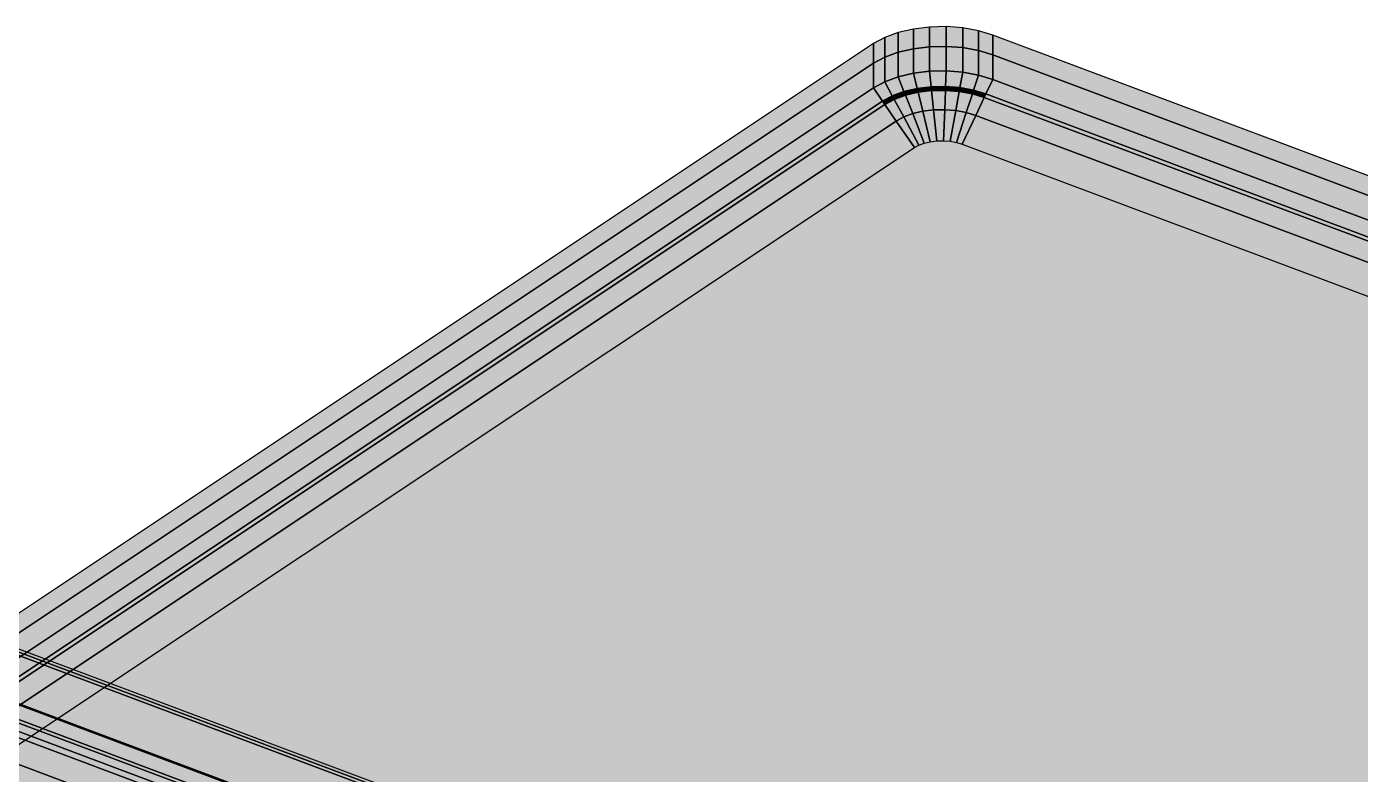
# Model space of a CAD drawing. Header units: millimetres. Extents: x 50 to 612415, y 2 to 4150.
# Drawn here: x 481999.4 to 482370.4, y 2782.7 to 2990.8 of the extents above; entities that cross this region are included whole.
import ezdxf

# ---------------------------------------------------------------- set-up
doc = ezdxf.new("R2010")
doc.units = ezdxf.units.MM
doc.layers.add('HATCH', color=8, linetype='Continuous', lineweight=9)
doc.layers.add('OUTLINE', color=7, linetype='Continuous', lineweight=25)

msp = doc.modelspace()

# ---------------------------------------------------------------- hatches: boundary and pattern name
at = {"layer": 'HATCH', "true_color": 0xc2a680}
for points in [[(482246.019, 2984.645), (482250.536, 2985.198), (482250.536, 2990.677), (482246.019, 2990.124)], [(482246.019, 2977.797), (482250.536, 2978.35), (482250.536, 2985.198), (482246.019, 2984.645)]]:
    msp.add_hatch(color=43, dxfattribs=at).paths.add_polyline_path(points)
at = {"layer": 'HATCH', "true_color": 0xccae87}
for points in [[(484760.546, 2053.765), (482250.536, 2990.677), (482246.019, 2990.124)], [(484760.546, 2053.765), (482255.182, 2990.778), (482250.536, 2990.677)], [(484760.546, 2053.765), (482259.778, 2990.425), (482255.182, 2990.778)], [(484760.546, 2053.765), (482264.148, 2989.63), (482259.778, 2990.425)], [(484760.546, 2053.765), (482238.054, 2987.766), (482234.913, 2986.051)], [(484760.546, 2053.765), (482241.804, 2989.141), (482238.054, 2987.766)], [(484760.546, 2053.765), (482246.019, 2990.124), (482241.804, 2989.141)], [(484760.546, 2053.765), (482268.124, 2988.424), (482264.148, 2989.63)], [(482234.913, 2986.051), (481124.709, 2245.916), (482300.386, 2729.218)], [(482234.913, 2986.051), (482307.677, 2731.376), (482310.567, 2731.392)], [(482234.913, 2986.051), (482310.567, 2731.392), (482313.366, 2731.034)], [(482234.913, 2986.051), (482304.894, 2730.987), (482307.677, 2731.376)], [(482234.913, 2986.051), (482313.366, 2731.034), (482315.885, 2730.325)], [(482234.913, 2986.051), (482302.407, 2730.251), (482304.894, 2730.987)], [(482234.913, 2986.051), (482315.885, 2730.325), (482317.951, 2729.314)], [(482234.913, 2986.051), (482300.386, 2729.218), (482302.407, 2730.251)], [(482234.913, 2986.051), (482317.951, 2729.314), (482319.423, 2728.071)], [(482234.913, 2986.051), (482319.423, 2728.071), (482320.202, 2726.68)], [(484760.546, 2053.765), (482234.913, 2986.051), (482320.202, 2726.68)], [(482238.054, 2982.287), (482241.804, 2983.662), (484760.546, 2048.287)], [(484760.546, 2048.287), (482241.804, 2983.662), (482238.054, 2982.287)], [(484760.546, 2048.287), (482246.019, 2984.645), (482241.804, 2983.662)], [(482241.804, 2983.662), (482246.019, 2984.645), (484760.546, 2048.287)], [(484760.546, 2048.287), (482250.536, 2985.198), (482246.019, 2984.645)], [(482246.019, 2984.645), (482250.536, 2985.198), (484760.546, 2048.287)], [(484760.546, 2048.287), (482255.182, 2985.3), (482250.536, 2985.198)], [(482250.536, 2985.198), (482255.182, 2985.3), (484760.546, 2048.287)], [(484760.546, 2048.287), (482259.778, 2984.946), (482255.182, 2985.3)], [(482255.182, 2985.3), (482259.778, 2984.946), (484760.546, 2048.287)], [(484760.546, 2048.287), (482264.148, 2984.151), (482259.778, 2984.946)], [(482259.778, 2984.946), (482264.148, 2984.151), (484760.546, 2048.287)], [(484760.546, 2048.287), (482268.124, 2982.945), (482264.148, 2984.151)], [(482264.148, 2984.151), (482268.124, 2982.945), (484760.546, 2048.287)], [(482234.913, 2980.573), (481124.709, 2240.437), (482300.386, 2723.739)], [(482300.386, 2723.739), (481124.709, 2240.437), (482234.913, 2980.573)], [(484760.546, 2048.287), (482238.054, 2982.287), (482234.913, 2980.573)], [(482234.913, 2980.573), (482238.054, 2982.287), (484760.546, 2048.287)], [(482234.913, 2980.573), (482307.677, 2725.898), (482310.567, 2725.914)], [(482310.567, 2725.914), (482307.677, 2725.898), (482234.913, 2980.573)], [(482234.913, 2980.573), (482310.567, 2725.914), (482313.366, 2725.555)], [(482313.366, 2725.555), (482310.567, 2725.914), (482234.913, 2980.573)], [(482234.913, 2980.573), (482304.894, 2725.509), (482307.677, 2725.898)], [(482307.677, 2725.898), (482304.894, 2725.509), (482234.913, 2980.573)], [(482234.913, 2980.573), (482313.366, 2725.555), (482315.885, 2724.847)], [(482315.885, 2724.847), (482313.366, 2725.555), (482234.913, 2980.573)], [(482234.913, 2980.573), (482302.407, 2724.772), (482304.894, 2725.509)], [(482304.894, 2725.509), (482302.407, 2724.772), (482234.913, 2980.573)], [(482234.913, 2980.573), (482315.885, 2724.847), (482317.951, 2723.836)], [(482317.951, 2723.836), (482315.885, 2724.847), (482234.913, 2980.573)], [(482234.913, 2980.573), (482300.386, 2723.739), (482302.407, 2724.772)], [(482302.407, 2724.772), (482300.386, 2723.739), (482234.913, 2980.573)], [(482234.913, 2980.573), (482317.951, 2723.836), (482319.423, 2722.593)], [(482319.423, 2722.593), (482317.951, 2723.836), (482234.913, 2980.573)], [(482234.913, 2980.573), (482319.423, 2722.593), (482320.202, 2721.201)], [(482320.202, 2721.201), (482319.423, 2722.593), (482234.913, 2980.573)], [(484760.546, 2048.287), (482234.913, 2980.573), (482320.202, 2721.201)], [(482320.202, 2721.201), (482234.913, 2980.573), (484760.546, 2048.287)], [(482238.054, 2975.439), (482241.804, 2976.814), (484760.546, 2041.439)], [(484760.546, 2041.439), (482241.804, 2976.814), (482238.054, 2975.439)], [(484760.546, 2041.439), (482246.019, 2977.797), (482241.804, 2976.814)], [(482241.804, 2976.814), (482246.019, 2977.797), (484760.546, 2041.439)], [(484760.546, 2041.439), (482250.536, 2978.35), (482246.019, 2977.797)], [(482246.019, 2977.797), (482250.536, 2978.35), (484760.546, 2041.439)], [(484760.546, 2041.439), (482255.182, 2978.452), (482250.536, 2978.35)], [(482250.536, 2978.35), (482255.182, 2978.452), (484760.546, 2041.439)], [(484760.546, 2041.439), (482259.778, 2978.098), (482255.182, 2978.452)], [(482255.182, 2978.452), (482259.778, 2978.098), (484760.546, 2041.439)], [(484760.546, 2041.439), (482264.148, 2977.303), (482259.778, 2978.098)], [(482259.778, 2978.098), (482264.148, 2977.303), (484760.546, 2041.439)], [(484760.546, 2041.439), (482268.124, 2976.097), (482264.148, 2977.303)], [(482264.148, 2977.303), (482268.124, 2976.097), (484760.546, 2041.439)], [(482234.913, 2973.725), (481124.709, 2233.589), (482300.386, 2716.891)], [(482300.386, 2716.891), (481124.709, 2233.589), (482234.913, 2973.725)], [(484760.546, 2041.439), (482238.054, 2975.439), (482234.913, 2973.725)], [(482234.913, 2973.725), (482238.054, 2975.439), (484760.546, 2041.439)], [(482234.913, 2973.725), (482307.677, 2719.05), (482310.567, 2719.066)], [(482310.567, 2719.066), (482307.677, 2719.05), (482234.913, 2973.725)], [(482234.913, 2973.725), (482310.567, 2719.066), (482313.366, 2718.707)], [(482313.366, 2718.707), (482310.567, 2719.066), (482234.913, 2973.725)], [(482234.913, 2973.725), (482304.894, 2718.661), (482307.677, 2719.05)], [(482307.677, 2719.05), (482304.894, 2718.661), (482234.913, 2973.725)], [(482234.913, 2973.725), (482313.366, 2718.707), (482315.885, 2717.998)], [(482315.885, 2717.998), (482313.366, 2718.707), (482234.913, 2973.725)], [(482234.913, 2973.725), (482302.407, 2717.924), (482304.894, 2718.661)], [(482304.894, 2718.661), (482302.407, 2717.924), (482234.913, 2973.725)], [(482234.913, 2973.725), (482315.885, 2717.998), (482317.951, 2716.988)], [(482317.951, 2716.988), (482315.885, 2717.998), (482234.913, 2973.725)], [(482234.913, 2973.725), (482300.386, 2716.891), (482302.407, 2717.924)], [(482302.407, 2717.924), (482300.386, 2716.891), (482234.913, 2973.725)], [(482234.913, 2973.725), (482317.951, 2716.988), (482319.423, 2715.745)], [(482319.423, 2715.745), (482317.951, 2716.988), (482234.913, 2973.725)], [(482234.913, 2973.725), (482319.423, 2715.745), (482320.202, 2714.353)], [(482320.202, 2714.353), (482319.423, 2715.745), (482234.913, 2973.725)], [(484760.546, 2041.439), (482234.913, 2973.725), (482320.202, 2714.353)], [(482320.202, 2714.353), (482234.913, 2973.725), (484760.546, 2041.439)], [(484758.648, 2037.434), (482243.416, 2972.714), (482240.166, 2971.523)], [(482240.166, 2971.523), (482243.416, 2972.714), (484758.648, 2037.434)], [(484758.648, 2037.434), (482247.068, 2973.566), (482243.416, 2972.714)], [(482243.416, 2972.714), (482247.068, 2973.566), (484758.648, 2037.434)], [(484758.174, 2036.433), (482247.331, 2972.508), (482243.819, 2971.689)], [(482243.819, 2971.689), (482247.331, 2972.508), (484758.174, 2036.433)], [(484758.648, 2037.434), (482250.983, 2974.045), (482247.068, 2973.566)], [(482247.068, 2973.566), (482250.983, 2974.045), (484758.648, 2037.434)], [(484758.174, 2036.433), (482251.095, 2972.969), (482247.331, 2972.508)], [(482247.331, 2972.508), (482251.095, 2972.969), (484758.174, 2036.433)], [(484758.648, 2037.434), (482255.009, 2974.133), (482250.983, 2974.045)], [(482250.983, 2974.045), (482255.009, 2974.133), (484758.648, 2037.434)], [(484758.174, 2036.433), (482254.966, 2973.054), (482251.095, 2972.969)], [(482251.095, 2972.969), (482254.966, 2973.054), (484758.174, 2036.433)], [(484758.174, 2036.433), (482258.797, 2972.759), (482254.966, 2973.054)], [(482254.966, 2973.054), (482258.797, 2972.759), (484758.174, 2036.433)], [(484758.648, 2037.434), (482258.993, 2973.827), (482255.009, 2974.133)], [(482255.009, 2974.133), (482258.993, 2973.827), (484758.648, 2037.434)], [(484758.174, 2036.433), (482262.438, 2972.097), (482258.797, 2972.759)], [(482258.797, 2972.759), (482262.438, 2972.097), (484758.174, 2036.433)], [(482258.993, 2973.827), (482262.78, 2973.138), (484758.648, 2037.434)], [(484758.648, 2037.434), (482262.78, 2973.138), (482258.993, 2973.827)], [(484758.174, 2036.433), (482265.752, 2971.092), (482262.438, 2972.097)], [(482262.438, 2972.097), (482265.752, 2971.092), (484758.174, 2036.433)], [(484758.648, 2037.434), (482266.226, 2972.093), (482262.78, 2973.138)], [(482262.78, 2973.138), (482266.226, 2972.093), (484758.648, 2037.434)], [(482237.443, 2970.037), (481127.24, 2229.901), (482300.386, 2714.152)], [(482300.386, 2714.152), (481127.24, 2229.901), (482237.443, 2970.037)], [(482238.076, 2969.115), (481127.872, 2228.979), (482300.386, 2713.467)], [(482300.386, 2713.467), (481127.872, 2228.979), (482238.076, 2969.115)], [(484758.648, 2037.434), (482240.166, 2971.523), (482237.443, 2970.037)], [(482237.443, 2970.037), (482240.166, 2971.523), (484758.648, 2037.434)], [(482237.443, 2970.037), (482307.677, 2716.311), (482310.567, 2716.327)], [(482310.567, 2716.327), (482307.677, 2716.311), (482237.443, 2970.037)], [(482237.443, 2970.037), (482310.567, 2716.327), (482313.366, 2715.968)], [(482313.366, 2715.968), (482310.567, 2716.327), (482237.443, 2970.037)], [(482237.443, 2970.037), (482304.894, 2715.921), (482307.677, 2716.311)], [(482307.677, 2716.311), (482304.894, 2715.921), (482237.443, 2970.037)], [(482237.443, 2970.037), (482313.366, 2715.968), (482315.885, 2715.259)], [(482315.885, 2715.259), (482313.366, 2715.968), (482237.443, 2970.037)], [(482237.443, 2970.037), (482302.407, 2715.185), (482304.894, 2715.921)], [(482304.894, 2715.921), (482302.407, 2715.185), (482237.443, 2970.037)], [(482237.443, 2970.037), (482315.885, 2715.259), (482317.951, 2714.249)], [(482317.951, 2714.249), (482315.885, 2715.259), (482237.443, 2970.037)], [(482237.443, 2970.037), (482300.386, 2714.152), (482302.407, 2715.185)], [(482302.407, 2715.185), (482300.386, 2714.152), (482237.443, 2970.037)], [(482237.443, 2970.037), (482317.951, 2714.249), (482319.423, 2713.005)], [(482319.423, 2713.005), (482317.951, 2714.249), (482237.443, 2970.037)], [(482237.443, 2970.037), (482319.423, 2713.005), (482320.202, 2711.614)], [(482320.202, 2711.614), (482319.423, 2713.005), (482237.443, 2970.037)], [(484758.648, 2037.434), (482237.443, 2970.037), (482320.202, 2711.614)], [(482320.202, 2711.614), (482237.443, 2970.037), (484758.648, 2037.434)], [(484758.174, 2036.433), (482240.694, 2970.543), (482238.076, 2969.115)], [(482238.076, 2969.115), (482240.694, 2970.543), (484758.174, 2036.433)], [(482238.076, 2969.115), (482307.677, 2715.626), (482310.567, 2715.642)], [(482310.567, 2715.642), (482307.677, 2715.626), (482238.076, 2969.115)], [(482238.076, 2969.115), (482310.567, 2715.642), (482313.366, 2715.283)], [(482313.366, 2715.283), (482310.567, 2715.642), (482238.076, 2969.115)], [(482238.076, 2969.115), (482304.894, 2715.237), (482307.677, 2715.626)], [(482307.677, 2715.626), (482304.894, 2715.237), (482238.076, 2969.115)], [(482238.076, 2969.115), (482313.366, 2715.283), (482315.885, 2714.574)], [(482315.885, 2714.574), (482313.366, 2715.283), (482238.076, 2969.115)], [(482238.076, 2969.115), (482302.407, 2714.5), (482304.894, 2715.237)], [(482304.894, 2715.237), (482302.407, 2714.5), (482238.076, 2969.115)], [(482238.076, 2969.115), (482315.885, 2714.574), (482317.951, 2713.564)], [(482317.951, 2713.564), (482315.885, 2714.574), (482238.076, 2969.115)], [(482238.076, 2969.115), (482300.386, 2713.467), (482302.407, 2714.5)], [(482302.407, 2714.5), (482300.386, 2713.467), (482238.076, 2969.115)], [(482238.076, 2969.115), (482317.951, 2713.564), (482319.423, 2712.321)], [(482319.423, 2712.321), (482317.951, 2713.564), (482238.076, 2969.115)], [(482238.076, 2969.115), (482319.423, 2712.321), (482320.202, 2710.929)], [(482320.202, 2710.929), (482319.423, 2712.321), (482238.076, 2969.115)], [(482320.202, 2710.929), (482238.076, 2969.115), (484758.174, 2036.433)], [(484758.174, 2036.433), (482238.076, 2969.115), (482320.202, 2710.929)], [(484758.174, 2036.433), (482243.819, 2971.689), (482240.694, 2970.543)], [(482240.694, 2970.543), (482243.819, 2971.689), (484758.174, 2036.433)], [(482241.239, 2964.505), (481131.035, 2224.369), (482300.386, 2710.043)], [(482300.386, 2710.043), (481131.035, 2224.369), (482241.239, 2964.505)], [(484755.802, 2031.428), (482243.333, 2965.648), (482241.239, 2964.505)], [(482241.239, 2964.505), (482243.333, 2965.648), (484755.802, 2031.428)], [(482241.239, 2964.505), (482307.677, 2712.202), (482310.567, 2712.218)], [(482310.567, 2712.218), (482307.677, 2712.202), (482241.239, 2964.505)], [(482241.239, 2964.505), (482310.567, 2712.218), (482313.366, 2711.859)], [(482313.366, 2711.859), (482310.567, 2712.218), (482241.239, 2964.505)], [(482241.239, 2964.505), (482304.894, 2711.813), (482307.677, 2712.202)], [(482307.677, 2712.202), (482304.894, 2711.813), (482241.239, 2964.505)], [(482241.239, 2964.505), (482313.366, 2711.859), (482315.885, 2711.15)], [(482315.885, 2711.15), (482313.366, 2711.859), (482241.239, 2964.505)], [(482241.239, 2964.505), (482302.407, 2711.076), (482304.894, 2711.813)], [(482304.894, 2711.813), (482302.407, 2711.076), (482241.239, 2964.505)], [(482241.239, 2964.505), (482315.885, 2711.15), (482317.951, 2710.14)], [(482317.951, 2710.14), (482315.885, 2711.15), (482241.239, 2964.505)], [(482241.239, 2964.505), (482300.386, 2710.043), (482302.407, 2711.076)], [(482302.407, 2711.076), (482300.386, 2710.043), (482241.239, 2964.505)], [(482241.239, 2964.505), (482317.951, 2710.14), (482319.423, 2708.897)], [(482319.423, 2708.897), (482317.951, 2710.14), (482241.239, 2964.505)], [(482241.239, 2964.505), (482319.423, 2708.897), (482320.202, 2707.505)], [(482320.202, 2707.505), (482319.423, 2708.897), (482241.239, 2964.505)], [(482320.202, 2707.505), (482241.239, 2964.505), (484755.802, 2031.428)], [(484755.802, 2031.428), (482241.239, 2964.505), (482320.202, 2707.505)], [(484755.802, 2031.428), (482245.833, 2966.564), (482243.333, 2965.648)], [(482243.333, 2965.648), (482245.833, 2966.564), (484755.802, 2031.428)], [(484755.802, 2031.428), (482248.643, 2967.219), (482245.833, 2966.564)], [(482245.833, 2966.564), (482248.643, 2967.219), (484755.802, 2031.428)], [(484755.802, 2031.428), (482251.654, 2967.588), (482248.643, 2967.219)], [(482248.643, 2967.219), (482251.654, 2967.588), (484755.802, 2031.428)], [(484755.802, 2031.428), (482254.751, 2967.656), (482251.654, 2967.588)], [(482251.654, 2967.588), (482254.751, 2967.656), (484755.802, 2031.428)], [(484755.802, 2031.428), (482257.815, 2967.42), (482254.751, 2967.656)], [(482254.751, 2967.656), (482257.815, 2967.42), (484755.802, 2031.428)], [(484755.802, 2031.428), (482260.729, 2966.89), (482257.815, 2967.42)], [(482257.815, 2967.42), (482260.729, 2966.89), (484755.802, 2031.428)], [(484755.802, 2031.428), (482263.379, 2966.086), (482260.729, 2966.89)], [(482260.729, 2966.89), (482263.379, 2966.086), (484755.802, 2031.428)], [(482300.386, 2704.565), (481136.096, 2216.993), (482246.299, 2957.128)], [(482246.299, 2957.128), (482247.556, 2957.814), (484752.006, 2023.419)], [(482310.567, 2706.739), (482307.677, 2706.723), (482246.299, 2957.128)], [(482313.366, 2706.381), (482310.567, 2706.739), (482246.299, 2957.128)], [(482307.677, 2706.723), (482304.894, 2706.334), (482246.299, 2957.128)], [(482315.885, 2705.672), (482313.366, 2706.381), (482246.299, 2957.128)], [(482304.894, 2706.334), (482302.407, 2705.598), (482246.299, 2957.128)], [(482317.951, 2704.662), (482315.885, 2705.672), (482246.299, 2957.128)], [(482302.407, 2705.598), (482300.386, 2704.565), (482246.299, 2957.128)], [(482319.423, 2703.418), (482317.951, 2704.662), (482246.299, 2957.128)], [(482320.202, 2702.027), (482319.423, 2703.418), (482246.299, 2957.128)], [(482320.202, 2702.027), (482246.299, 2957.128), (484752.006, 2023.419)], [(482247.556, 2957.814), (482249.056, 2958.364), (484752.006, 2023.419)], [(482249.056, 2958.364), (482250.742, 2958.757), (484752.006, 2023.419)], [(482250.742, 2958.757), (482252.549, 2958.978), (484752.006, 2023.419)], [(482252.549, 2958.978), (482254.407, 2959.019), (484752.006, 2023.419)], [(482254.407, 2959.019), (482256.245, 2958.878), (484752.006, 2023.419)], [(482256.245, 2958.878), (482257.993, 2958.56), (484752.006, 2023.419)], [(482257.993, 2958.56), (482259.584, 2958.077), (484752.006, 2023.419)], [(482320.629, 2696.181), (481943.603, 2837.566), (481966.107, 2782.014)], [(481966.107, 2766.948), (481943.603, 2822.5), (482320.629, 2681.115)]]:
    msp.add_hatch(color=43, dxfattribs=at).paths.add_polyline_path(points)
at = {"layer": 'HATCH', "true_color": 0xc2a681}
for points in [[(482250.536, 2985.198), (482255.182, 2985.3), (482255.182, 2990.778), (482250.536, 2990.677)], [(482255.182, 2985.3), (482259.778, 2984.946), (482259.778, 2990.425), (482255.182, 2990.778)], [(482250.536, 2978.35), (482255.182, 2978.452), (482255.182, 2985.3), (482250.536, 2985.198)], [(482255.182, 2978.452), (482259.778, 2978.098), (482259.778, 2984.946), (482255.182, 2985.3)]]:
    msp.add_hatch(color=43, dxfattribs=at).paths.add_polyline_path(points)
at = {"layer": 'HATCH', "true_color": 0xc1a580}
for points in [[(482259.778, 2984.946), (482264.148, 2984.151), (482264.148, 2989.63), (482259.778, 2990.425)], [(482241.804, 2983.662), (482246.019, 2984.645), (482246.019, 2990.124), (482241.804, 2989.141)], [(482241.804, 2976.814), (482246.019, 2977.797), (482246.019, 2984.645), (482241.804, 2983.662)], [(482259.778, 2978.098), (482264.148, 2977.303), (482264.148, 2984.151), (482259.778, 2984.946)]]:
    msp.add_hatch(color=33, dxfattribs=at).paths.add_polyline_path(points)
at = {"layer": 'HATCH', "true_color": 0xbea27e}
for points in [[(482234.913, 2980.573), (482238.054, 2982.287), (482238.054, 2987.766), (482234.913, 2986.051)], [(482234.913, 2973.725), (482238.054, 2975.439), (482238.054, 2982.287), (482234.913, 2980.573)]]:
    msp.add_hatch(color=33, dxfattribs=at).paths.add_polyline_path(points)
at = {"layer": 'HATCH', "true_color": 0xc0a47f}
for points in [[(482238.054, 2982.287), (482241.804, 2983.662), (482241.804, 2989.141), (482238.054, 2987.766)], [(482264.148, 2984.151), (482268.124, 2982.945), (482268.124, 2988.424), (482264.148, 2989.63)], [(482268.124, 2982.945), (484760.546, 2048.287), (484760.546, 2053.765), (482268.124, 2988.424)], [(482238.054, 2975.439), (482241.804, 2976.814), (482241.804, 2983.662), (482238.054, 2982.287)], [(482264.148, 2977.303), (482268.124, 2976.097), (482268.124, 2982.945), (482264.148, 2984.151)], [(482268.124, 2976.097), (484760.546, 2041.439), (484760.546, 2048.287), (482268.124, 2982.945)], [(481943.603, 2822.5), (482320.629, 2681.115), (482320.629, 2696.181), (481943.603, 2837.566)]]:
    msp.add_hatch(color=33, dxfattribs=at).paths.add_polyline_path(points)
at = {"layer": 'HATCH', "true_color": 0xbda27d}
for points in [[(481124.709, 2240.437), (482234.913, 2980.573), (482234.913, 2986.051), (481124.709, 2245.916)], [(481124.709, 2233.589), (482234.913, 2973.725), (482234.913, 2980.573), (481124.709, 2240.437)]]:
    msp.add_hatch(color=33, dxfattribs=at).paths.add_polyline_path(points)
at = {"layer": 'HATCH', "true_color": 0xccaf87}
for points in [[(482240.166, 2971.523), (482243.416, 2972.714), (482241.804, 2976.814), (482238.054, 2975.439)], [(482266.226, 2972.093), (484758.648, 2037.434), (484760.546, 2041.439), (482268.124, 2976.097)], [(482240.694, 2970.543), (482243.819, 2971.689), (482243.416, 2972.714), (482240.166, 2971.523)], [(482265.752, 2971.092), (484758.174, 2036.433), (484758.648, 2037.434), (482266.226, 2972.093)], [(482243.333, 2965.648), (482245.833, 2966.564), (482243.819, 2971.689), (482240.694, 2970.543)], [(482263.379, 2966.086), (484755.802, 2031.428), (484758.174, 2036.433), (482265.752, 2971.092)], [(482247.556, 2957.814), (482249.056, 2958.364), (482245.833, 2966.564), (482243.333, 2965.648)], [(482259.584, 2958.077), (484752.006, 2023.419), (484755.802, 2031.428), (482263.379, 2966.086)]]:
    msp.add_hatch(color=43, dxfattribs=at).paths.add_polyline_path(points)
at = {"layer": 'HATCH', "true_color": 0xcdb088}
for points in [[(482243.416, 2972.714), (482247.068, 2973.566), (482246.019, 2977.797), (482241.804, 2976.814)], [(482243.819, 2971.689), (482247.331, 2972.508), (482247.068, 2973.566), (482243.416, 2972.714)], [(482245.833, 2966.564), (482248.643, 2967.219), (482247.331, 2972.508), (482243.819, 2971.689)], [(482249.056, 2958.364), (482250.742, 2958.757), (482248.643, 2967.219), (482245.833, 2966.564)]]:
    msp.add_hatch(color=43, dxfattribs=at).paths.add_polyline_path(points)
at = {"layer": 'HATCH', "true_color": 0xceb088}
for points in [[(482247.068, 2973.566), (482250.983, 2974.045), (482250.536, 2978.35), (482246.019, 2977.797)], [(482258.993, 2973.827), (482262.78, 2973.138), (482264.148, 2977.303), (482259.778, 2978.098)], [(482247.331, 2972.508), (482251.095, 2972.969), (482250.983, 2974.045), (482247.068, 2973.566)], [(482248.643, 2967.219), (482251.654, 2967.588), (482251.095, 2972.969), (482247.331, 2972.508)], [(482257.815, 2967.42), (482260.729, 2966.89), (482262.438, 2972.097), (482258.797, 2972.759)], [(482258.797, 2972.759), (482262.438, 2972.097), (482262.78, 2973.138), (482258.993, 2973.827)], [(482250.742, 2958.757), (482252.549, 2958.978), (482251.654, 2967.588), (482248.643, 2967.219)], [(482256.245, 2958.878), (482257.993, 2958.56), (482260.729, 2966.89), (482257.815, 2967.42)]]:
    msp.add_hatch(color=43, dxfattribs=at).paths.add_polyline_path(points)
at = {"layer": 'HATCH', "true_color": 0xceb089}
for points in [[(482250.983, 2974.045), (482255.009, 2974.133), (482255.182, 2978.452), (482250.536, 2978.35)], [(482255.009, 2974.133), (482258.993, 2973.827), (482259.778, 2978.098), (482255.182, 2978.452)], [(482251.095, 2972.969), (482254.966, 2973.054), (482255.009, 2974.133), (482250.983, 2974.045)], [(482251.654, 2967.588), (482254.751, 2967.656), (482254.966, 2973.054), (482251.095, 2972.969)], [(482254.751, 2967.656), (482257.815, 2967.42), (482258.797, 2972.759), (482254.966, 2973.054)], [(482254.966, 2973.054), (482258.797, 2972.759), (482258.993, 2973.827), (482255.009, 2974.133)], [(482252.549, 2958.978), (482254.407, 2959.019), (482254.751, 2967.656), (482251.654, 2967.588)], [(482254.407, 2959.019), (482256.245, 2958.878), (482257.815, 2967.42), (482254.751, 2967.656)]]:
    msp.add_hatch(color=43, dxfattribs=at).paths.add_polyline_path(points)
at = {"layer": 'HATCH', "true_color": 0xcdaf88}
for points in [[(482262.78, 2973.138), (482266.226, 2972.093), (482268.124, 2976.097), (482264.148, 2977.303)], [(482260.729, 2966.89), (482263.379, 2966.086), (482265.752, 2971.092), (482262.438, 2972.097)], [(482262.438, 2972.097), (482265.752, 2971.092), (482266.226, 2972.093), (482262.78, 2973.138)], [(482257.993, 2958.56), (482259.584, 2958.077), (482263.379, 2966.086), (482260.729, 2966.89)]]:
    msp.add_hatch(color=43, dxfattribs=at).paths.add_polyline_path(points)
at = {"layer": 'HATCH', "true_color": 0xcbad86}
for points in [[(481127.24, 2229.901), (482237.443, 2970.037), (482234.913, 2973.725), (481124.709, 2233.589)], [(481127.872, 2228.979), (482238.076, 2969.115), (482237.443, 2970.037), (481127.24, 2229.901)], [(481131.035, 2224.369), (482241.239, 2964.505), (482238.076, 2969.115), (481127.872, 2228.979)], [(481136.096, 2216.993), (482246.299, 2957.128), (482241.239, 2964.505), (481131.035, 2224.369)]]:
    msp.add_hatch(color=43, dxfattribs=at).paths.add_polyline_path(points)
at = {"layer": 'HATCH', "true_color": 0xcbae87}
for points in [[(482237.443, 2970.037), (482240.166, 2971.523), (482238.054, 2975.439), (482234.913, 2973.725)], [(482238.076, 2969.115), (482240.694, 2970.543), (482240.166, 2971.523), (482237.443, 2970.037)], [(482241.239, 2964.505), (482243.333, 2965.648), (482240.694, 2970.543), (482238.076, 2969.115)], [(482246.299, 2957.128), (482247.556, 2957.814), (482243.333, 2965.648), (482241.239, 2964.505)]]:
    msp.add_hatch(color=43, dxfattribs=at).paths.add_polyline_path(points)
at = {"layer": 'HATCH', "true_color": 0xb7bcc0}
for points in [[(481961.632, 2830), (481943.603, 2817.98), (482320.629, 2676.596)], [(482320.629, 2675.637), (481943.603, 2817.022), (481961.632, 2829.041)], [(481961.632, 2830), (482320.629, 2676.596), (482338.658, 2688.615)], [(482338.658, 2687.656), (482320.629, 2675.637), (481961.632, 2829.041)], [(481943.603, 2822.089), (481936.486, 2817.345), (482313.513, 2675.96)], [(481943.603, 2822.089), (482313.513, 2675.96), (482320.629, 2680.704)], [(482313.513, 2666.784), (481936.486, 2808.168), (481943.603, 2812.913)], [(482320.629, 2671.528), (482313.513, 2666.784), (481943.603, 2812.913)]]:
    msp.add_hatch(color=9, dxfattribs=at).paths.add_polyline_path(points)
at = {"layer": 'HATCH', "true_color": 0xacb1b5}
for points in [[(482338.658, 2687.656), (481961.632, 2829.041), (481961.632, 2830), (482338.658, 2688.615)], [(482320.629, 2671.528), (481943.603, 2812.913), (481943.603, 2822.089), (482320.629, 2680.704)], [(481936.486, 2808.168), (482313.513, 2666.784), (482313.513, 2675.96), (481936.486, 2817.345)], [(481943.603, 2817.022), (482320.629, 2675.637), (482320.629, 2676.596), (481943.603, 2817.98)]]:
    msp.add_hatch(color=253, dxfattribs=at).paths.add_polyline_path(points)

# ---------------------------------------------------------------- linework, layer by layer
at = {"layer": 'OUTLINE', "color": 139, "true_color": 0x42544a}
for p, q in [((482250.536, 2990.677), (482246.019, 2990.124)), ((482250.536, 2990.677), (482246.019, 2990.124)), ((482255.182, 2990.778), (482250.536, 2990.677)), ((482255.182, 2990.778), (482250.536, 2990.677)), ((482250.536, 2990.677), (482250.536, 2985.198)), ((482250.536, 2985.198), (482250.536, 2990.677)), ((482255.182, 2985.3), (482255.182, 2990.778)), ((482259.778, 2990.425), (482255.182, 2990.778)), ((482255.182, 2990.778), (482255.182, 2985.3)), ((482259.778, 2990.425), (482255.182, 2990.778)), ((482259.778, 2984.946), (482259.778, 2990.425)), ((482264.148, 2989.63), (482259.778, 2990.425)), ((482259.778, 2990.425), (482259.778, 2984.946)), ((482264.148, 2989.63), (482259.778, 2990.425)), ((482238.054, 2987.766), (482234.913, 2986.051)), ((482238.054, 2987.766), (482234.913, 2986.051)), ((482241.804, 2989.141), (482238.054, 2987.766)), ((482241.804, 2989.141), (482238.054, 2987.766)), ((482238.054, 2987.766), (482238.054, 2982.287)), ((482238.054, 2982.287), (482238.054, 2987.766)), ((482246.019, 2990.124), (482241.804, 2989.141)), ((482246.019, 2990.124), (482241.804, 2989.141)), ((482241.804, 2989.141), (482241.804, 2983.662)), ((482241.804, 2983.662), (482241.804, 2989.141)), ((482246.019, 2990.124), (482246.019, 2984.645)), ((482246.019, 2984.645), (482246.019, 2990.124)), ((482264.148, 2984.151), (482264.148, 2989.63)), ((482268.124, 2988.424), (482264.148, 2989.63)), ((482264.148, 2989.63), (482264.148, 2984.151)), ((482268.124, 2988.424), (482264.148, 2989.63)), ((482268.124, 2982.945), (482268.124, 2988.424)), ((484760.546, 2053.765), (482268.124, 2988.424)), ((484760.546, 2053.765), (482268.124, 2988.424)), ((482268.124, 2988.424), (482268.124, 2982.945)), ((482234.913, 2986.051), (481124.709, 2245.916)), ((482234.913, 2986.051), (481124.709, 2245.916)), ((482234.913, 2986.051), (482234.913, 2980.573)), ((482234.913, 2980.573), (482234.913, 2986.051)), ((482241.804, 2983.662), (482238.054, 2982.287)), ((482238.054, 2982.287), (482241.804, 2983.662)), ((482238.054, 2982.287), (482241.804, 2983.662)), ((482241.804, 2983.662), (482238.054, 2982.287)), ((482246.019, 2984.645), (482241.804, 2983.662)), ((482241.804, 2983.662), (482246.019, 2984.645)), ((482246.019, 2984.645), (482241.804, 2983.662)), ((482241.804, 2983.662), (482246.019, 2984.645)), ((482241.804, 2983.662), (482241.804, 2976.814)), ((482241.804, 2976.814), (482241.804, 2983.662)), ((482250.536, 2985.198), (482246.019, 2984.645)), ((482246.019, 2984.645), (482250.536, 2985.198)), ((482250.536, 2985.198), (482246.019, 2984.645)), ((482246.019, 2984.645), (482250.536, 2985.198)), ((482246.019, 2984.645), (482246.019, 2977.797)), ((482246.019, 2977.797), (482246.019, 2984.645)), ((482255.182, 2985.3), (482250.536, 2985.198)), ((482250.536, 2985.198), (482255.182, 2985.3)), ((482255.182, 2985.3), (482250.536, 2985.198)), ((482250.536, 2985.198), (482255.182, 2985.3)), ((482250.536, 2985.198), (482250.536, 2978.35)), ((482250.536, 2978.35), (482250.536, 2985.198)), ((482255.182, 2978.452), (482255.182, 2985.3)), ((482259.778, 2984.946), (482255.182, 2985.3)), ((482255.182, 2985.3), (482255.182, 2978.452)), ((482255.182, 2985.3), (482259.778, 2984.946)), ((482259.778, 2984.946), (482255.182, 2985.3)), ((482255.182, 2985.3), (482259.778, 2984.946)), ((482259.778, 2978.098), (482259.778, 2984.946)), ((482264.148, 2984.151), (482259.778, 2984.946)), ((482259.778, 2984.946), (482259.778, 2978.098)), ((482259.778, 2984.946), (482264.148, 2984.151)), ((482264.148, 2984.151), (482259.778, 2984.946)), ((482259.778, 2984.946), (482264.148, 2984.151)), ((482264.148, 2977.303), (482264.148, 2984.151)), ((482268.124, 2982.945), (482264.148, 2984.151)), ((482264.148, 2984.151), (482264.148, 2977.303)), ((482264.148, 2984.151), (482268.124, 2982.945)), ((482268.124, 2982.945), (482264.148, 2984.151)), ((482264.148, 2984.151), (482268.124, 2982.945)), ((482268.124, 2976.097), (482268.124, 2982.945)), ((484760.546, 2048.287), (482268.124, 2982.945)), ((482268.124, 2982.945), (484760.546, 2048.287)), ((484760.546, 2048.287), (482268.124, 2982.945)), ((482268.124, 2982.945), (482268.124, 2976.097)), ((482268.124, 2982.945), (484760.546, 2048.287)), ((482234.913, 2980.573), (481124.709, 2240.437)), ((481124.709, 2240.437), (482234.913, 2980.573)), ((482234.913, 2980.573), (481124.709, 2240.437)), ((481124.709, 2240.437), (482234.913, 2980.573)), ((482238.054, 2982.287), (482234.913, 2980.573)), ((482234.913, 2980.573), (482238.054, 2982.287)), ((482238.054, 2982.287), (482234.913, 2980.573)), ((482234.913, 2980.573), (482238.054, 2982.287)), ((482234.913, 2980.573), (482234.913, 2973.725)), ((482234.913, 2973.725), (482234.913, 2980.573)), ((482238.054, 2982.287), (482238.054, 2975.439)), ((482238.054, 2975.439), (482238.054, 2982.287)), ((482241.804, 2976.814), (482238.054, 2975.439)), ((482238.054, 2975.439), (482241.804, 2976.814)), ((482238.054, 2975.439), (482241.804, 2976.814)), ((482241.804, 2976.814), (482238.054, 2975.439)), ((482246.019, 2977.797), (482241.804, 2976.814)), ((482241.804, 2976.814), (482246.019, 2977.797)), ((482246.019, 2977.797), (482241.804, 2976.814)), ((482241.804, 2976.814), (482246.019, 2977.797)), ((482241.804, 2976.814), (482243.416, 2972.714)), ((482243.416, 2972.714), (482241.804, 2976.814)), ((482250.536, 2978.35), (482246.019, 2977.797)), ((482246.019, 2977.797), (482250.536, 2978.35)), ((482250.536, 2978.35), (482246.019, 2977.797)), ((482246.019, 2977.797), (482250.536, 2978.35)), ((482246.019, 2977.797), (482247.068, 2973.566)), ((482247.068, 2973.566), (482246.019, 2977.797)), ((482255.182, 2978.452), (482250.536, 2978.35)), ((482250.536, 2978.35), (482255.182, 2978.452)), ((482255.182, 2978.452), (482250.536, 2978.35)), ((482250.536, 2978.35), (482255.182, 2978.452)), ((482250.536, 2978.35), (482250.983, 2974.045)), ((482250.983, 2974.045), (482250.536, 2978.35)), ((482255.009, 2974.133), (482255.182, 2978.452)), ((482255.182, 2978.452), (482255.009, 2974.133)), ((482259.778, 2978.098), (482255.182, 2978.452)), ((482255.182, 2978.452), (482259.778, 2978.098)), ((482259.778, 2978.098), (482255.182, 2978.452)), ((482255.182, 2978.452), (482259.778, 2978.098)), ((482258.993, 2973.827), (482259.778, 2978.098)), ((482259.778, 2978.098), (482258.993, 2973.827)), ((482264.148, 2977.303), (482259.778, 2978.098)), ((482259.778, 2978.098), (482264.148, 2977.303)), ((482264.148, 2977.303), (482259.778, 2978.098)), ((482259.778, 2978.098), (482264.148, 2977.303)), ((482262.78, 2973.138), (482264.148, 2977.303)), ((482264.148, 2977.303), (482262.78, 2973.138)), ((482268.124, 2976.097), (482264.148, 2977.303)), ((482264.148, 2977.303), (482268.124, 2976.097)), ((482268.124, 2976.097), (482264.148, 2977.303)), ((482264.148, 2977.303), (482268.124, 2976.097)), ((482266.226, 2972.093), (482268.124, 2976.097)), ((482268.124, 2976.097), (482266.226, 2972.093)), ((484760.546, 2041.439), (482268.124, 2976.097)), ((482268.124, 2976.097), (484760.546, 2041.439)), ((484760.546, 2041.439), (482268.124, 2976.097)), ((482268.124, 2976.097), (484760.546, 2041.439)), ((482234.913, 2973.725), (481124.709, 2233.589)), ((481124.709, 2233.589), (482234.913, 2973.725)), ((482234.913, 2973.725), (481124.709, 2233.589)), ((481124.709, 2233.589), (482234.913, 2973.725)), ((482238.054, 2975.439), (482234.913, 2973.725)), ((482234.913, 2973.725), (482238.054, 2975.439)), ((482238.054, 2975.439), (482234.913, 2973.725)), ((482234.913, 2973.725), (482238.054, 2975.439)), ((482234.913, 2973.725), (482237.443, 2970.037)), ((482237.443, 2970.037), (482234.913, 2973.725)), ((482238.054, 2975.439), (482240.166, 2971.523)), ((482240.166, 2971.523), (482238.054, 2975.439)), ((482240.166, 2971.523), (482243.416, 2972.714)), ((482243.416, 2972.714), (482240.166, 2971.523)), ((482243.416, 2972.714), (482240.166, 2971.523)), ((482240.166, 2971.523), (482243.416, 2972.714)), ((482243.416, 2972.714), (482247.068, 2973.566)), ((482247.068, 2973.566), (482243.416, 2972.714)), ((482247.068, 2973.566), (482243.416, 2972.714)), ((482243.416, 2972.714), (482247.068, 2973.566)), ((482243.416, 2972.714), (482243.819, 2971.689)), ((482243.819, 2971.689), (482243.416, 2972.714)), ((482243.819, 2971.689), (482247.331, 2972.508)), ((482247.331, 2972.508), (482243.819, 2971.689)), ((482247.331, 2972.508), (482243.819, 2971.689)), ((482243.819, 2971.689), (482247.331, 2972.508)), ((482247.068, 2973.566), (482250.983, 2974.045)), ((482250.983, 2974.045), (482247.068, 2973.566)), ((482250.983, 2974.045), (482247.068, 2973.566)), ((482247.068, 2973.566), (482250.983, 2974.045)), ((482247.068, 2973.566), (482247.331, 2972.508)), ((482247.331, 2972.508), (482247.068, 2973.566)), ((482247.331, 2972.508), (482251.095, 2972.969)), ((482251.095, 2972.969), (482247.331, 2972.508)), ((482251.095, 2972.969), (482247.331, 2972.508)), ((482247.331, 2972.508), (482251.095, 2972.969)), ((482247.331, 2972.508), (482248.643, 2967.219)), ((482248.643, 2967.219), (482247.331, 2972.508)), ((482250.983, 2974.045), (482255.009, 2974.133)), ((482255.009, 2974.133), (482250.983, 2974.045)), ((482255.009, 2974.133), (482250.983, 2974.045)), ((482250.983, 2974.045), (482255.009, 2974.133)), ((482250.983, 2974.045), (482251.095, 2972.969)), ((482251.095, 2972.969), (482250.983, 2974.045)), ((482251.095, 2972.969), (482254.966, 2973.054)), ((482254.966, 2973.054), (482251.095, 2972.969)), ((482254.966, 2973.054), (482251.095, 2972.969)), ((482251.095, 2972.969), (482254.966, 2973.054)), ((482251.095, 2972.969), (482251.654, 2967.588)), ((482251.654, 2967.588), (482251.095, 2972.969)), ((482254.751, 2967.656), (482254.966, 2973.054)), ((482254.966, 2973.054), (482254.751, 2967.656)), ((482254.966, 2973.054), (482255.009, 2974.133)), ((482255.009, 2974.133), (482254.966, 2973.054)), ((482254.966, 2973.054), (482258.797, 2972.759)), ((482258.797, 2972.759), (482254.966, 2973.054)), ((482258.797, 2972.759), (482254.966, 2973.054)), ((482254.966, 2973.054), (482258.797, 2972.759)), ((482255.009, 2974.133), (482258.993, 2973.827)), ((482258.993, 2973.827), (482255.009, 2974.133)), ((482258.993, 2973.827), (482255.009, 2974.133)), ((482255.009, 2974.133), (482258.993, 2973.827)), ((482257.815, 2967.42), (482258.797, 2972.759)), ((482258.797, 2972.759), (482257.815, 2967.42)), ((482258.797, 2972.759), (482258.993, 2973.827)), ((482258.993, 2973.827), (482258.797, 2972.759)), ((482258.797, 2972.759), (482262.438, 2972.097)), ((482262.438, 2972.097), (482258.797, 2972.759)), ((482262.438, 2972.097), (482258.797, 2972.759)), ((482258.797, 2972.759), (482262.438, 2972.097)), ((482258.993, 2973.827), (482262.78, 2973.138)), ((482262.78, 2973.138), (482258.993, 2973.827)), ((482258.993, 2973.827), (482262.78, 2973.138)), ((482262.78, 2973.138), (482258.993, 2973.827)), ((482260.729, 2966.89), (482262.438, 2972.097)), ((482262.438, 2972.097), (482260.729, 2966.89)), ((482262.438, 2972.097), (482262.78, 2973.138)), ((482262.78, 2973.138), (482262.438, 2972.097)), ((482262.438, 2972.097), (482265.752, 2971.092)), ((482265.752, 2971.092), (482262.438, 2972.097)), ((482265.752, 2971.092), (482262.438, 2972.097)), ((482262.438, 2972.097), (482265.752, 2971.092)), ((482262.78, 2973.138), (482266.226, 2972.093)), ((482266.226, 2972.093), (482262.78, 2973.138)), ((482266.226, 2972.093), (482262.78, 2973.138)), ((482262.78, 2973.138), (482266.226, 2972.093)), ((482265.752, 2971.092), (482266.226, 2972.093)), ((482266.226, 2972.093), (482265.752, 2971.092)), ((484758.648, 2037.434), (482266.226, 2972.093)), ((482266.226, 2972.093), (484758.648, 2037.434)), ((482266.226, 2972.093), (484758.648, 2037.434)), ((484758.648, 2037.434), (482266.226, 2972.093)), ((482237.443, 2970.037), (481127.24, 2229.901)), ((481127.24, 2229.901), (482237.443, 2970.037)), ((481127.24, 2229.901), (482237.443, 2970.037)), ((482237.443, 2970.037), (481127.24, 2229.901)), ((482238.076, 2969.115), (481127.872, 2228.979)), ((481127.872, 2228.979), (482238.076, 2969.115)), ((481127.872, 2228.979), (482238.076, 2969.115)), ((482238.076, 2969.115), (481127.872, 2228.979)), ((482237.443, 2970.037), (482240.166, 2971.523)), ((482240.166, 2971.523), (482237.443, 2970.037)), ((482240.166, 2971.523), (482237.443, 2970.037)), ((482237.443, 2970.037), (482240.166, 2971.523)), ((482237.443, 2970.037), (482238.076, 2969.115)), ((482238.076, 2969.115), (482237.443, 2970.037)), ((482238.076, 2969.115), (482240.694, 2970.543)), ((482240.694, 2970.543), (482238.076, 2969.115)), ((482240.694, 2970.543), (482238.076, 2969.115)), ((482238.076, 2969.115), (482240.694, 2970.543)), ((482238.076, 2969.115), (482241.239, 2964.505)), ((482241.239, 2964.505), (482238.076, 2969.115)), ((482240.166, 2971.523), (482240.694, 2970.543)), ((482240.694, 2970.543), (482240.166, 2971.523)), ((482240.694, 2970.543), (482243.819, 2971.689)), ((482243.819, 2971.689), (482240.694, 2970.543)), ((482243.819, 2971.689), (482240.694, 2970.543)), ((482240.694, 2970.543), (482243.819, 2971.689)), ((482240.694, 2970.543), (482243.333, 2965.648)), ((482243.333, 2965.648), (482240.694, 2970.543)), ((482243.819, 2971.689), (482245.833, 2966.564)), ((482245.833, 2966.564), (482243.819, 2971.689)), ((482263.379, 2966.086), (482265.752, 2971.092)), ((482265.752, 2971.092), (482263.379, 2966.086)), ((484758.174, 2036.433), (482265.752, 2971.092)), ((482265.752, 2971.092), (484758.174, 2036.433)), ((482265.752, 2971.092), (484758.174, 2036.433)), ((484758.174, 2036.433), (482265.752, 2971.092)), ((482241.239, 2964.505), (481131.035, 2224.369)), ((481131.035, 2224.369), (482241.239, 2964.505)), ((481131.035, 2224.369), (482241.239, 2964.505)), ((482241.239, 2964.505), (481131.035, 2224.369)), ((482241.239, 2964.505), (482243.333, 2965.648)), ((482243.333, 2965.648), (482241.239, 2964.505)), ((482243.333, 2965.648), (482241.239, 2964.505)), ((482241.239, 2964.505), (482243.333, 2965.648)), ((482241.239, 2964.505), (482246.299, 2957.128)), ((482246.299, 2957.128), (482241.239, 2964.505)), ((482243.333, 2965.648), (482245.833, 2966.564)), ((482245.833, 2966.564), (482243.333, 2965.648)), ((482245.833, 2966.564), (482243.333, 2965.648)), ((482243.333, 2965.648), (482245.833, 2966.564)), ((482243.333, 2965.648), (482247.556, 2957.814)), ((482247.556, 2957.814), (482243.333, 2965.648)), ((482245.833, 2966.564), (482248.643, 2967.219)), ((482248.643, 2967.219), (482245.833, 2966.564)), ((482248.643, 2967.219), (482245.833, 2966.564)), ((482245.833, 2966.564), (482248.643, 2967.219)), ((482245.833, 2966.564), (482249.056, 2958.364)), ((482249.056, 2958.364), (482245.833, 2966.564)), ((482248.643, 2967.219), (482251.654, 2967.588)), ((482251.654, 2967.588), (482248.643, 2967.219)), ((482251.654, 2967.588), (482248.643, 2967.219)), ((482248.643, 2967.219), (482251.654, 2967.588)), ((482248.643, 2967.219), (482250.742, 2958.757)), ((482250.742, 2958.757), (482248.643, 2967.219)), ((482251.654, 2967.588), (482254.751, 2967.656)), ((482254.751, 2967.656), (482251.654, 2967.588)), ((482254.751, 2967.656), (482251.654, 2967.588)), ((482251.654, 2967.588), (482254.751, 2967.656)), ((482251.654, 2967.588), (482252.549, 2958.978)), ((482252.549, 2958.978), (482251.654, 2967.588)), ((482254.407, 2959.019), (482254.751, 2967.656)), ((482254.751, 2967.656), (482254.407, 2959.019)), ((482254.751, 2967.656), (482257.815, 2967.42)), ((482257.815, 2967.42), (482254.751, 2967.656)), ((482257.815, 2967.42), (482254.751, 2967.656)), ((482254.751, 2967.656), (482257.815, 2967.42)), ((482256.245, 2958.878), (482257.815, 2967.42)), ((482257.815, 2967.42), (482256.245, 2958.878)), ((482257.815, 2967.42), (482260.729, 2966.89)), ((482260.729, 2966.89), (482257.815, 2967.42)), ((482260.729, 2966.89), (482257.815, 2967.42)), ((482257.815, 2967.42), (482260.729, 2966.89)), ((482257.993, 2958.56), (482260.729, 2966.89)), ((482260.729, 2966.89), (482257.993, 2958.56)), ((482259.584, 2958.077), (482263.379, 2966.086)), ((482263.379, 2966.086), (482259.584, 2958.077)), ((482260.729, 2966.89), (482263.379, 2966.086)), ((482263.379, 2966.086), (482260.729, 2966.89)), ((482263.379, 2966.086), (482260.729, 2966.89)), ((482260.729, 2966.89), (482263.379, 2966.086)), ((484755.802, 2031.428), (482263.379, 2966.086)), ((482263.379, 2966.086), (484755.802, 2031.428)), ((482263.379, 2966.086), (484755.802, 2031.428)), ((484755.802, 2031.428), (482263.379, 2966.086)), ((481136.096, 2216.993), (482246.299, 2957.128)), ((481136.096, 2216.993), (482246.299, 2957.128)), ((482246.299, 2957.128), (482247.556, 2957.814)), ((482246.299, 2957.128), (482247.556, 2957.814)), ((482247.556, 2957.814), (482249.056, 2958.364)), ((482247.556, 2957.814), (482249.056, 2958.364)), ((482249.056, 2958.364), (482250.742, 2958.757)), ((482249.056, 2958.364), (482250.742, 2958.757)), ((482250.742, 2958.757), (482252.549, 2958.978)), ((482250.742, 2958.757), (482252.549, 2958.978)), ((482252.549, 2958.978), (482254.407, 2959.019)), ((482252.549, 2958.978), (482254.407, 2959.019)), ((482254.407, 2959.019), (482256.245, 2958.878)), ((482254.407, 2959.019), (482256.245, 2958.878)), ((482256.245, 2958.878), (482257.993, 2958.56)), ((482256.245, 2958.878), (482257.993, 2958.56)), ((482257.993, 2958.56), (482259.584, 2958.077)), ((482257.993, 2958.56), (482259.584, 2958.077)), ((482259.584, 2958.077), (484752.006, 2023.419)), ((482259.584, 2958.077), (484752.006, 2023.419)), ((482320.629, 2696.181), (481943.603, 2837.566)), ((482320.629, 2696.181), (481943.603, 2837.566)), ((481961.632, 2830), (482338.658, 2688.615)), ((482338.658, 2688.615), (481961.632, 2830)), ((482338.658, 2687.656), (481961.632, 2829.041)), ((481961.632, 2829.041), (482338.658, 2687.656)), ((481943.603, 2822.5), (482320.629, 2681.115)), ((481943.603, 2822.5), (482320.629, 2681.115)), ((481943.603, 2822.089), (482320.629, 2680.704)), ((482320.629, 2680.704), (481943.603, 2822.089)), ((481936.486, 2817.345), (482313.513, 2675.96)), ((482313.513, 2675.96), (481936.486, 2817.345)), ((481943.603, 2817.98), (482320.629, 2676.596)), ((482320.629, 2676.596), (481943.603, 2817.98)), ((482320.629, 2675.637), (481943.603, 2817.022)), ((481943.603, 2817.022), (482320.629, 2675.637)), ((482320.629, 2671.528), (481943.603, 2812.913)), ((481943.603, 2812.913), (482320.629, 2671.528)), ((482313.513, 2666.784), (481936.486, 2808.168)), ((481936.486, 2808.168), (482313.513, 2666.784))]:
    msp.add_line(p, q, dxfattribs=at)

doc.saveas('drawing.dxf')
